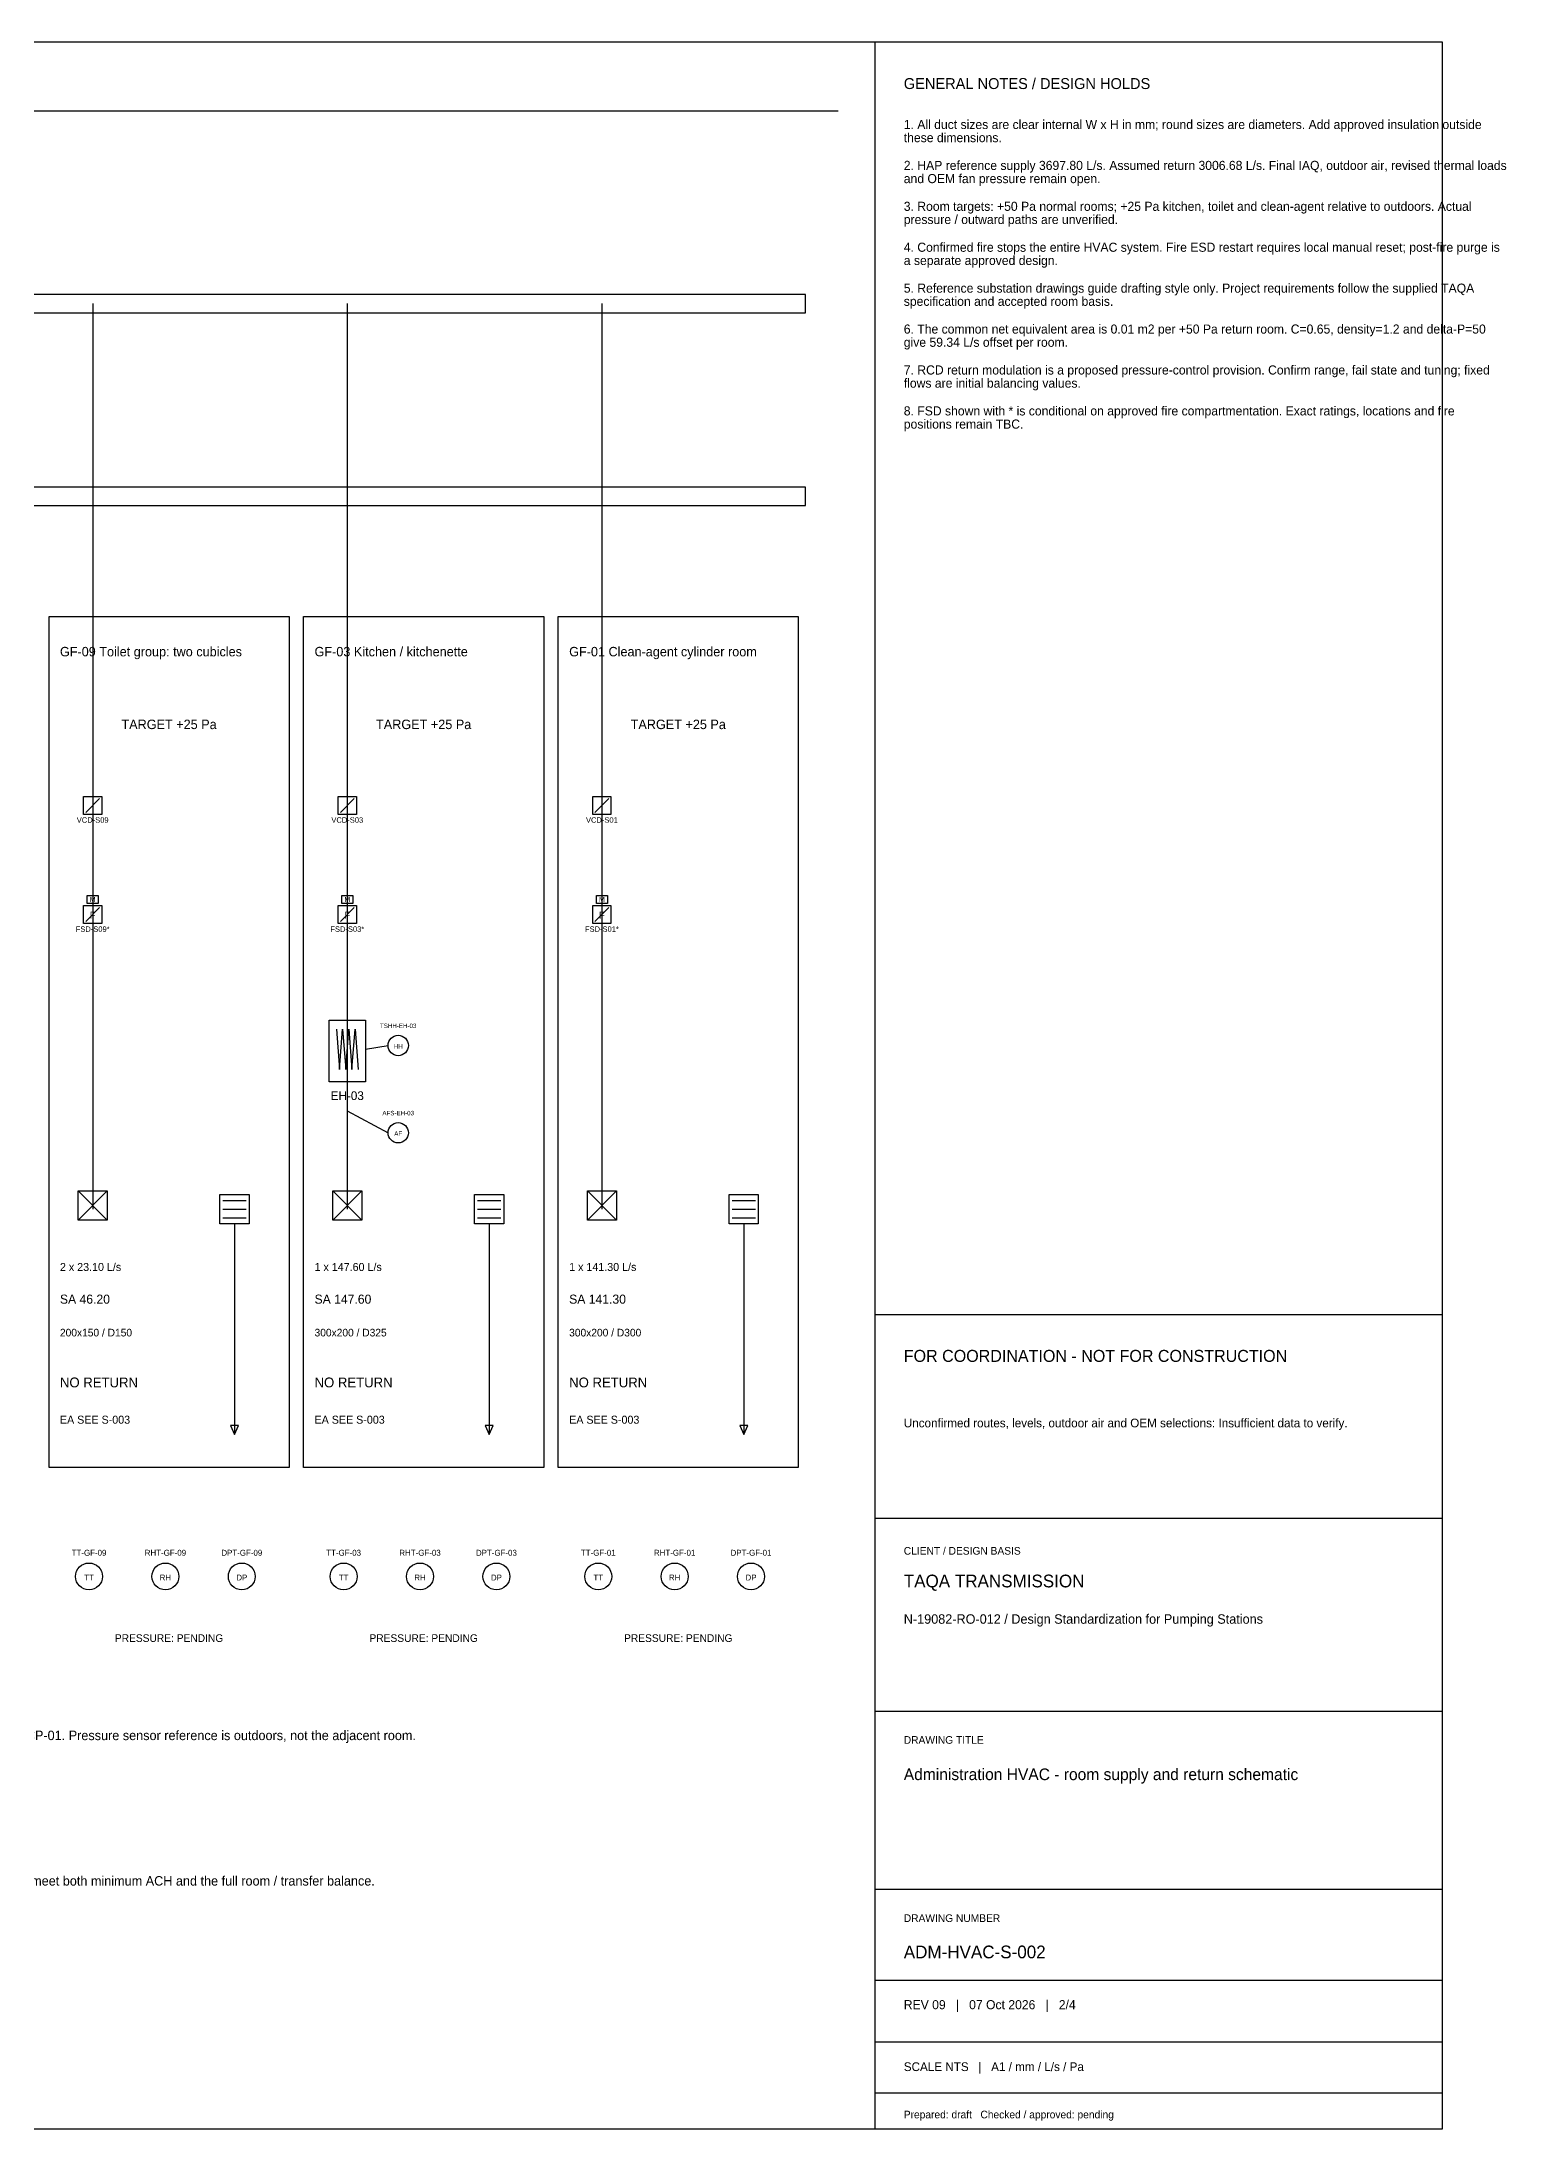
# Model space of a CAD drawing. Header units: millimetres. Extents: x 10 to 3549, y 10 to 584.
# Drawn here: x 1346 to 1749, y 10 to 584 of the extents above; entities that cross this region are included whole.
import ezdxf
from ezdxf.enums import TextEntityAlignment as Align

# ---------------------------------------------------------------- set-up
doc = ezdxf.new("R2010")
doc.units = ezdxf.units.MM
for name, color, linetype, lineweight, true_color in [('M-DIM', 8, 'CONTINUOUS', 25, 0x5a5d63), ('M-EA', 30, 'CONTINUOUS', 25, 0xb14b15), ('M-INK', 7, 'CONTINUOUS', 25, 0x171c25), ('M-INST', 6, 'CONTINUOUS', 25, 0x764070), ('M-PENDING', 1, 'CONTINUOUS', 25, 0xa23a34), ('M-RA', 3, 'CONTINUOUS', 25, 0x1567bd), ('M-SA', 5, 'CONTINUOUS', 25, 0x239321)]:
    doc.layers.add(name, color=color, linetype=linetype, lineweight=lineweight, true_color=true_color)

msp = doc.modelspace()

# ---------------------------------------------------------------- linework, layer by layer
at = {"layer": 'M-DIM'}
for points in [[(1348, 426), (1414, 426), (1414, 192), (1348, 192)], [(1418, 426), (1484, 426), (1484, 192), (1418, 192)], [(1488, 426), (1554, 426), (1554, 192), (1488, 192)]]:
    msp.add_lwpolyline(points, close=True, dxfattribs=at)
at = {"layer": 'M-EA'}
for p, q in [((1427, 312.45), (1427.86, 301.4)), ((1427.86, 301.4), (1428.71, 312.45)), ((1428.71, 312.45), (1429.57, 301.4)), ((1429.57, 301.4), (1430.43, 312.45)), ((1430.43, 312.45), (1431.29, 301.4)), ((1431.29, 301.4), (1432.14, 312.45)), ((1432.14, 312.45), (1433, 301.4)), ((1395.8, 265.4), (1402.2, 265.4)), ((1465.8, 265.4), (1472.2, 265.4)), ((1535.8, 265.4), (1542.2, 265.4)), ((1395.8, 263), (1402.2, 263)), ((1395.8, 260.6), (1402.2, 260.6)), ((1399, 259), (1399, 201)), ((1465.8, 263), (1472.2, 263)), ((1465.8, 260.6), (1472.2, 260.6)), ((1469, 259), (1469, 201)), ((1535.8, 263), (1542.2, 263)), ((1535.8, 260.6), (1542.2, 260.6)), ((1539, 259), (1539, 201))]:
    msp.add_line(p, q, dxfattribs=at)
for points in [[(1395, 267), (1403, 267), (1403, 259), (1395, 259)], [(1465, 267), (1473, 267), (1473, 259), (1465, 259)], [(1535, 267), (1543, 267), (1543, 259), (1535, 259)], [(1399, 201), (1400.12, 203.5), (1397.88, 203.5)], [(1469, 201), (1470.12, 203.5), (1467.88, 203.5)], [(1539, 201), (1540.12, 203.5), (1537.88, 203.5)]]:
    msp.add_lwpolyline(points, close=True, dxfattribs=at)
at = {"layer": 'M-INK'}
for p, q in [((1575, 584), (1575, 10)), ((918, 565), (1565, 565)), ((1575, 234), (1731, 234)), ((1575, 178), (1731, 178)), ((1575, 125), (1731, 125)), ((1575, 76), (1731, 76)), ((1575, 51), (1731, 51)), ((1575, 34), (1731, 34)), ((1575, 20), (1731, 20))]:
    msp.add_line(p, q, dxfattribs=at)
msp.add_lwpolyline([(910, 584), (1731, 584), (1731, 10), (910, 10)], close=True, dxfattribs=at)
at = {"layer": 'M-INST'}
for p, q in [((1435, 307), (1441.2, 308)), ((1430, 290), (1441.2, 284))]:
    msp.add_line(p, q, dxfattribs=at)
for centre, radius in [((1444, 308), 2.8), ((1444, 284), 2.8), ((1359, 162), 3.7), ((1380, 162), 3.7), ((1401, 162), 3.7), ((1429, 162), 3.7), ((1450, 162), 3.7), ((1471, 162), 3.7), ((1499, 162), 3.7), ((1520, 162), 3.7), ((1541, 162), 3.7)]:
    msp.add_circle(centre, radius, dxfattribs=at)
at = {"layer": 'M-RA'}
msp.add_lwpolyline([(1556, 461.5), (928, 461.5), (928, 456.5), (1556, 456.5)], close=True, dxfattribs=at)
at = {"layer": 'M-SA'}
for p, q in [((1360, 512), (1360, 263)), ((1430, 512), (1430, 263)), ((1500, 512), (1500, 263)), ((1358.1, 372.1), (1361.9, 375.9)), ((1428.1, 372.1), (1431.9, 375.9)), ((1498.1, 372.1), (1501.9, 375.9)), ((1358.1, 342.1), (1361.9, 345.9)), ((1428.1, 342.1), (1431.9, 345.9)), ((1498.1, 342.1), (1501.9, 345.9)), ((1356, 268), (1364, 260)), ((1356, 260), (1364, 268)), ((1426, 268), (1434, 260)), ((1426, 260), (1434, 268)), ((1496, 268), (1504, 260)), ((1496, 260), (1504, 268))]:
    msp.add_line(p, q, dxfattribs=at)
for points in [[(928, 509.5), (1556, 509.5), (1556, 514.5), (928, 514.5)], [(1357.5, 376.5), (1362.5, 376.5), (1362.5, 371.5), (1357.5, 371.5)], [(1427.5, 376.5), (1432.5, 376.5), (1432.5, 371.5), (1427.5, 371.5)], [(1497.5, 376.5), (1502.5, 376.5), (1502.5, 371.5), (1497.5, 371.5)], [(1357.5, 346.5), (1362.5, 346.5), (1362.5, 341.5), (1357.5, 341.5)], [(1358.5, 349.25), (1361.5, 349.25), (1361.5, 347), (1358.5, 347)], [(1427.5, 346.5), (1432.5, 346.5), (1432.5, 341.5), (1427.5, 341.5)], [(1428.5, 349.25), (1431.5, 349.25), (1431.5, 347), (1428.5, 347)], [(1497.5, 346.5), (1502.5, 346.5), (1502.5, 341.5), (1497.5, 341.5)], [(1498.5, 349.25), (1501.5, 349.25), (1501.5, 347), (1498.5, 347)], [(1425, 315), (1435, 315), (1435, 298), (1425, 298)], [(1356, 268), (1364, 268), (1364, 260), (1356, 260)], [(1426, 268), (1434, 268), (1434, 260), (1426, 260)], [(1496, 268), (1504, 268), (1504, 260), (1496, 260)]]:
    msp.add_lwpolyline(points, close=True, dxfattribs=at)

# ---------------------------------------------------------------- texts
at = {"layer": 'M-DIM'}
for s, p in [('CLIENT / DESIGN BASIS', (1583, 168)), ('DRAWING TITLE', (1583, 116)), ('DRAWING NUMBER', (1583, 67)), ('Prepared: draft   Checked / approved: pending', (1583, 13))]:
    msp.add_text(s, height=2.1, dxfattribs=at).set_placement(p)
at = {"layer": 'M-EA'}
msp.add_text('EH-03', height=2.4, dxfattribs=at).set_placement((1430, 293), align=Align.CENTER)
for s, height, p in [('NO RETURN', 2.7, (1351, 214)), ('NO RETURN', 2.7, (1421, 214)), ('NO RETURN', 2.7, (1491, 214)), ('EA SEE S-003', 2.2, (1351, 204)), ('EA SEE S-003', 2.2, (1421, 204)), ('EA SEE S-003', 2.2, (1491, 204))]:
    msp.add_text(s, height=height, dxfattribs=at).set_placement(p)
at = {"layer": 'M-INK'}
for s, height, p in [('GENERAL NOTES / DESIGN HOLDS', 3, (1583, 571)), ('1. All duct sizes are clear internal W x H in mm; round sizes are diameters. Add approved insulation outside', 2.5, (1583, 560)), ('these dimensions.', 2.5, (1583, 556.38)), ('2. HAP reference supply 3697.80 L/s. Assumed return 3006.68 L/s. Final IAQ, outdoor air, revised thermal loads', 2.5, (1583, 548.75)), ('and OEM fan pressure remain open.', 2.5, (1583, 545.12)), ('3. Room targets: +50 Pa normal rooms; +25 Pa kitchen, toilet and clean-agent relative to outdoors. Actual', 2.5, (1583, 537.5)), ('pressure / outward paths are unverified.', 2.5, (1583, 533.88)), ('4. Confirmed fire stops the entire HVAC system. Fire ESD restart requires local manual reset; post-fire purge is', 2.5, (1583, 526.25)), ('a separate approved design.', 2.5, (1583, 522.62)), ('5. Reference substation drawings guide drafting style only. Project requirements follow the supplied TAQA', 2.5, (1583, 515)), ('specification and accepted room basis.', 2.5, (1583, 511.38)), ('6. The common net equivalent area is 0.01 m2 per +50 Pa return room. C=0.65, density=1.2 and delta-P=50', 2.5, (1583, 503.75)), ('give 59.34 L/s offset per room.', 2.5, (1583, 500.12)), ('7. RCD return modulation is a proposed pressure-control provision. Confirm range, fail state and tuning; fixed', 2.5, (1583, 492.5)), ('flows are initial balancing values.', 2.5, (1583, 488.88)), ('8. FSD shown with * is conditional on approved fire compartmentation. Exact ratings, locations and fire', 2.5, (1583, 481.25)), ('positions remain TBC.', 2.5, (1583, 477.62)), ('GF-09 Toilet group: two cubicles', 2.6, (1351, 415)), ('GF-03 Kitchen / kitchenette', 2.6, (1421, 415)), ('GF-01 Clean-agent cylinder room', 2.6, (1491, 415)), ('TAQA TRANSMISSION', 3.5, (1583, 159)), ('N-19082-RO-012 / Design Standardization for Pumping Stations', 2.6, (1583, 149)), ('Supply diffusers and return grilles: integral OBD, tagged neck, face, flow, plenum, test point and access. Drawn room branch paths have VCD; return pressure-control damper RCD is additional. Main and each room temperature / humidity / pressure values report to HPCP-01. Pressure sensor reference is outdoors, not the adjacent room.', 2.6, (930, 117)), ('Administration HVAC - room supply and return schematic', 3.2, (1583, 106)), ('For the six +50 Pa return rooms, supply - return = 59.34 L/s as a NET outward allowance. It includes the net effect of transfer, relief and envelope outflow; it is not an additional HAP duct loss. Allocate actual paths before pressure verification. +25 Pa extract rooms must meet both minimum ACH and the full room / transfer balance.', 2.6, (930, 77)), ('ADM-HVAC-S-002', 3.5, (1583, 57)), ('REV 09   |   07 Oct 2026   |   2/4', 2.5, (1583, 43)), ('SCALE NTS   |   A1 / mm / L/s / Pa', 2.4, (1583, 26))]:
    msp.add_text(s, height=height, dxfattribs=at).set_placement(p)
at = {"layer": 'M-INST'}
for s, height, p in [('TARGET +25 Pa', 2.6, (1381, 395)), ('TARGET +25 Pa', 2.6, (1451, 395)), ('TARGET +25 Pa', 2.6, (1521, 395)), ('TSHH-EH-03', 1.232, (1444, 312.8)), ('HH', 1.232, (1444, 307.16)), ('AFS-EH-03', 1.232, (1444, 288.8)), ('AF', 1.232, (1444, 283.16)), ('TT-GF-09', 1.628, (1359, 167.7)), ('RHT-GF-09', 1.628, (1380, 167.7)), ('DPT-GF-09', 1.628, (1401, 167.7)), ('TT-GF-03', 1.628, (1429, 167.7)), ('RHT-GF-03', 1.628, (1450, 167.7)), ('DPT-GF-03', 1.628, (1471, 167.7)), ('TT-GF-01', 1.628, (1499, 167.7)), ('RHT-GF-01', 1.628, (1520, 167.7)), ('DPT-GF-01', 1.628, (1541, 167.7)), ('TT', 1.628, (1359, 160.89)), ('RH', 1.628, (1380, 160.89)), ('DP', 1.628, (1401, 160.89)), ('TT', 1.628, (1429, 160.89)), ('RH', 1.628, (1450, 160.89)), ('DP', 1.628, (1471, 160.89)), ('TT', 1.628, (1499, 160.89)), ('RH', 1.628, (1520, 160.89)), ('DP', 1.628, (1541, 160.89)), ('PRESSURE: PENDING', 2.1, (1381, 144)), ('PRESSURE: PENDING', 2.1, (1451, 144)), ('PRESSURE: PENDING', 2.1, (1521, 144))]:
    msp.add_text(s, height=height, dxfattribs=at).set_placement(p, align=Align.CENTER)
at = {"layer": 'M-PENDING'}
for p in [(1360, 342.9), (1430, 342.9), (1500, 342.9)]:
    msp.add_text('F', height=1.9, dxfattribs=at).set_placement(p, align=Align.CENTER)
for s, height, p in [('FOR COORDINATION - NOT FOR CONSTRUCTION', 3.3, (1583, 221)), ('Unconfirmed routes, levels, outdoor air and OEM selections: Insufficient data to verify.', 2.4, (1583, 203))]:
    msp.add_text(s, height=height, dxfattribs=at).set_placement(p)
at = {"layer": 'M-SA'}
for s, height, p in [('VCD-S09', 1.5, (1360, 369.25)), ('VCD-S03', 1.5, (1430, 369.25)), ('VCD-S01', 1.5, (1500, 369.25)), ('M', 1.4, (1360, 347.45)), ('M', 1.4, (1430, 347.45)), ('M', 1.4, (1500, 347.45)), ('FSD-S09*', 1.5, (1360, 339.25)), ('FSD-S03*', 1.5, (1430, 339.25)), ('FSD-S01*', 1.5, (1500, 339.25))]:
    msp.add_text(s, height=height, dxfattribs=at).set_placement(p, align=Align.CENTER)
for s, height, p in [('2 x 23.10 L/s', 2.2, (1351, 246)), ('1 x 147.60 L/s', 2.2, (1421, 246)), ('1 x 141.30 L/s', 2.2, (1491, 246)), ('SA 46.20', 2.5, (1351, 237)), ('SA 147.60', 2.5, (1421, 237)), ('SA 141.30', 2.5, (1491, 237)), ('200x150 / D150', 2.1, (1351, 228)), ('300x200 / D325', 2.1, (1421, 228)), ('300x200 / D300', 2.1, (1491, 228))]:
    msp.add_text(s, height=height, dxfattribs=at).set_placement(p)

doc.saveas('drawing.dxf')
